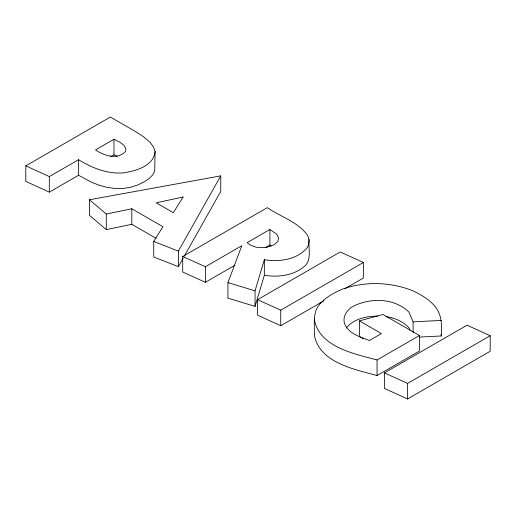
<?xml version="1.0" encoding="UTF-8"?>
<svg xmlns="http://www.w3.org/2000/svg" width="516" height="516" viewBox="0 0 516 516"><rect width="100%" height="100%" fill="white"/><g stroke="black" fill="none" stroke-linecap="round" stroke-linejoin="round"><path stroke-width="0.77" d="M182.709 256.504L267.314 207.658C280.498 216.778 297.642 221.693 307.407 235.109C309.645 239.031 309.729 243.842 307.175 247.635C296.997 259.896 279.233 262.102 264.34 259.722L255.052 290.83L255.052 306.375L227.937 298.158L227.937 282.613L241.823 245.7L205.394 266.733L182.709 256.504L182.709 272.048L205.394 282.284L234.954 265.218M155.077 151.575C153.684 166.307 135.186 171.151 122.879 172.931C107.038 174.015 91.816 167.855 78.542 159.715L49.323 176.582L25.8 165.855L25.8 181.406L49.323 192.126L78.542 175.259L91.313 182.135L99.388 185.309L107.354 187.431L115.21 188.495L122.879 188.475L130.284 187.353L137.43 185.121L144.306 181.78L149.343 178.343L152.82 174.756L154.729 171.015L155.077 151.575L153.465 146.834L149.621 141.887L143.551 136.746L135.256 131.412L110.359 117.042L25.8 165.855M363.548 338.831L359.433 336.451L359.433 320.907L382.988 314.463L419.431 335.503L419.431 351.048L377.054 375.519C354.66 369.437 319.004 362.613 314.367 334.89C314.812 325.119 312.502 314.276 318.488 305.698C324.519 297.964 333.188 293.082 342.056 289.276C364.122 281.297 389.032 281.871 410.962 290.024C419.908 293.946 428.622 298.874 435.04 306.394C441.973 314.747 441.954 325.706 441.348 335.968L419.373 337.083M255.052 306.375L264.34 275.267L264.34 259.722M89.449 199.756L106.296 214.063L131.812 208.767L162.908 226.718L153.736 241.449L153.736 257L178.388 266.656L178.388 251.105L220.751 175.872L89.449 199.756L89.449 215.301L106.296 229.607L131.812 224.312L156 238.276M178.388 266.656L183.096 258.29M184.27 256.2L220.751 191.417L220.751 175.872M346.262 327.97C353.679 318.804 366.296 316.237 377.525 316.076M113.959 139.262L95.537 149.898C103.968 155.722 117.261 160.044 125.414 151.627L125.872 148.569L124.008 145.351L119.912 142.274L113.959 139.262L113.959 154.813L110.547 156.78M269.913 229.485L247.132 242.636L250.344 245.074L255.736 247.112A17.95 10.365 0 0 0 274.377 244.507L277.847 241.462L278.588 237.928L276.886 234.367L269.913 229.485L269.913 245.029L265.772 247.422M323.79 300.88L280.736 325.731L257.574 315.218L257.574 299.673L340.199 251.969L363.367 262.483L363.367 278.027L344.617 288.85M257.574 299.673L280.736 310.187L363.367 262.483M314.367 319.34C319.004 347.068 354.66 353.892 377.054 359.968L419.431 335.503M384.414 372.9L467.038 325.196L490.2 335.71L490.2 351.261L407.575 398.958L384.414 388.445L384.414 372.9L407.575 383.414L490.2 335.71M359.433 320.907L381.388 333.581L369.392 340.508C360.303 336.967 348.752 333.794 344.636 323.913C342.198 316.676 347.062 309.51 353.376 306.24C370.669 297.448 394.527 298.022 408.936 312.09L413.097 321.855L441.348 320.417M264.34 275.267C277.776 277.46 292.695 275.75 303.608 267.03C312.438 260.49 308.052 248.577 309.065 239.411M385.955 316.701C394.624 317.65 402.751 321.481 408.936 327.634L410.123 330.427M227.937 282.613L255.052 290.83M153.736 241.449L178.388 251.105M113.959 154.813L117.267 156.483M269.913 245.029L271.152 245.745M440.883 334.478L441.348 335.968M413.097 321.855L413.097 332.736M407.575 383.414L407.575 398.958M377.054 359.968L377.054 375.519M280.736 310.187L280.736 325.731M205.394 266.733L205.394 282.284M131.812 208.767L131.812 224.312M106.296 214.063L106.296 229.607M78.542 159.715L78.542 175.259M49.323 176.582L49.323 192.126M183.09 197.022L173.324 212.689L156.206 202.801L183.09 197.022"/></g></svg>
